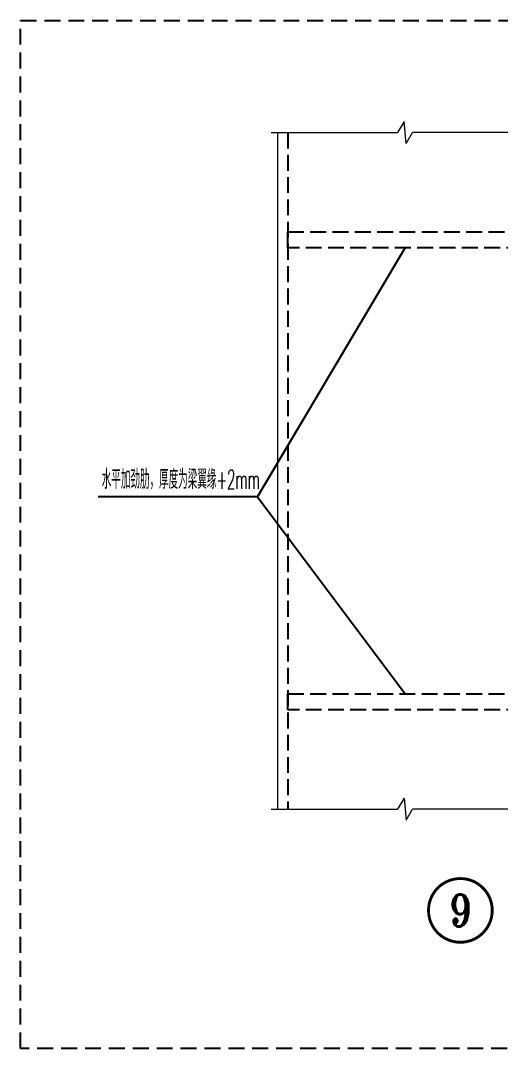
# Model space of a CAD drawing. Extents: x -1201378 to 2367219, y -619313 to 244905.
# Drawn here: x 477985 to 485517, y -420116 to -403988 of the extents above; entities that cross this region are included whole.
import ezdxf
from ezdxf.enums import TextEntityAlignment as Align

# ---------------------------------------------------------------- set-up
doc = ezdxf.new("R2010")
doc.units = 0
doc.header["$LTSCALE"] = 1000
doc.linetypes.add('DASH', pattern=[0.35, 0.25, -0.1])
doc.linetypes.add('HIDDEN', pattern=[0.375, 0.25, -0.125])
for name, color, linetype, lineweight in [('S-GEN-TEXT', 41, 'CONTINUOUS', 13), ('截断线', 7, 'CONTINUOUS', 0), ('柱', 2, 'CONTINUOUS', 0)]:
    doc.layers.add(name, color=color, linetype=linetype, lineweight=lineweight)
for name, color, linetype in [('S-SHAPE2', 165, 'HIDDEN'), ('S-SS', 111, 'CONTINUOUS'), ('拼接板', 41, 'CONTINUOUS')]:
    doc.layers.add(name, color=color, linetype=linetype)
doc.styles.add('SS1', font='tj-romans1.shx', dxfattribs={"width": 0.7, "bigfont": 'tj-hztxt1.shx'})
doc.styles.add('TKZ1', font='tjromant.shx', dxfattribs={"width": 0.7, "bigfont": 'tjhts.shx'})

# ---------------------------------------------------------------- blocks, each defined once
blk = doc.blocks.new('刚节点8')
at = {"layer": 'S-GEN-TEXT', "const_width": 45}
blk.add_lwpolyline([(330718.8, -524457.7, -1), (329718.8, -524457.7, -1), (330718.8, -524457.7, -1)], format="xyb", dxfattribs=at)
at = {"layer": 'S-SHAPE2'}
blk.add_lwpolyline([(323316.3, -510495.3), (366578.5, -510495.3), (366578.5, -526623.4), (323316.3, -526623.4)], close=True, dxfattribs=at)
at = {"layer": 'S-SS'}
for q in [(329351.6, -514060.9), (324534.9, -517968.2), (329351.6, -521060.9)]:
    blk.add_line((327033.2, -517968.2), q, dxfattribs=at)
at = {"layer": '截断线', "color": 7, "linetype": 'Continuous', "lineweight": 0}
for p, q in [((329334.5, -512077.7), (329234.5, -512250.9)), ((329368.6, -512424.1), (329334.5, -512077.7)), ((327251.6, -512250.9), (329234.5, -512250.9)), ((329368.6, -512424.1), (329468.6, -512250.9)), ((331451.6, -512250.9), (329468.6, -512250.9)), ((329334.5, -522697.7), (329234.5, -522870.9)), ((329334.5, -522697.7), (329368.6, -523044.1)), ((327251.6, -522870.9), (329234.5, -522870.9)), ((329368.6, -523044.1), (329468.6, -522870.9)), ((331451.6, -522870.9), (329468.6, -522870.9))]:
    blk.add_line(p, q, dxfattribs=at)
at = {"layer": '拼接板', "linetype": 'DASH'}
blk.add_line((327511.6, -512250.9), (327511.6, -522870.9), dxfattribs=at)
for points in [[(331191.6, -514060.9), (327511.6, -514060.9), (327511.6, -513810.9), (331191.6, -513810.9)], [(331191.6, -521310.9), (327511.6, -521310.9), (327511.6, -521060.9), (331191.6, -521060.9)]]:
    blk.add_lwpolyline(points, close=True, dxfattribs=at)
at = {"layer": '柱', "color": 2, "linetype": 'Continuous', "lineweight": 0}
blk.add_line((327351.6, -522870.9), (327351.6, -512250.9), dxfattribs=at)
at = {"layer": 'S-GEN-TEXT', "style": 'TKZ1', "width": 0.8}
blk.add_text('9', height=500, dxfattribs=at).set_placement((330218.8, -524457.7), align=Align.MIDDLE)
at = {"layer": 'S-SS', "style": 'SS1', "width": 0.5}
blk.add_text('水平加劲肋，厚度为梁翼缘+2mm', height=300, dxfattribs=at).set_placement((324590.5, -517843.7))

msp = doc.modelspace()

# ---------------------------------------------------------------- block references
at = {"layer": 'S-SS'}
msp.add_blockref('刚节点8', (154669, 106507.3), dxfattribs=at)

doc.saveas('drawing.dxf')
